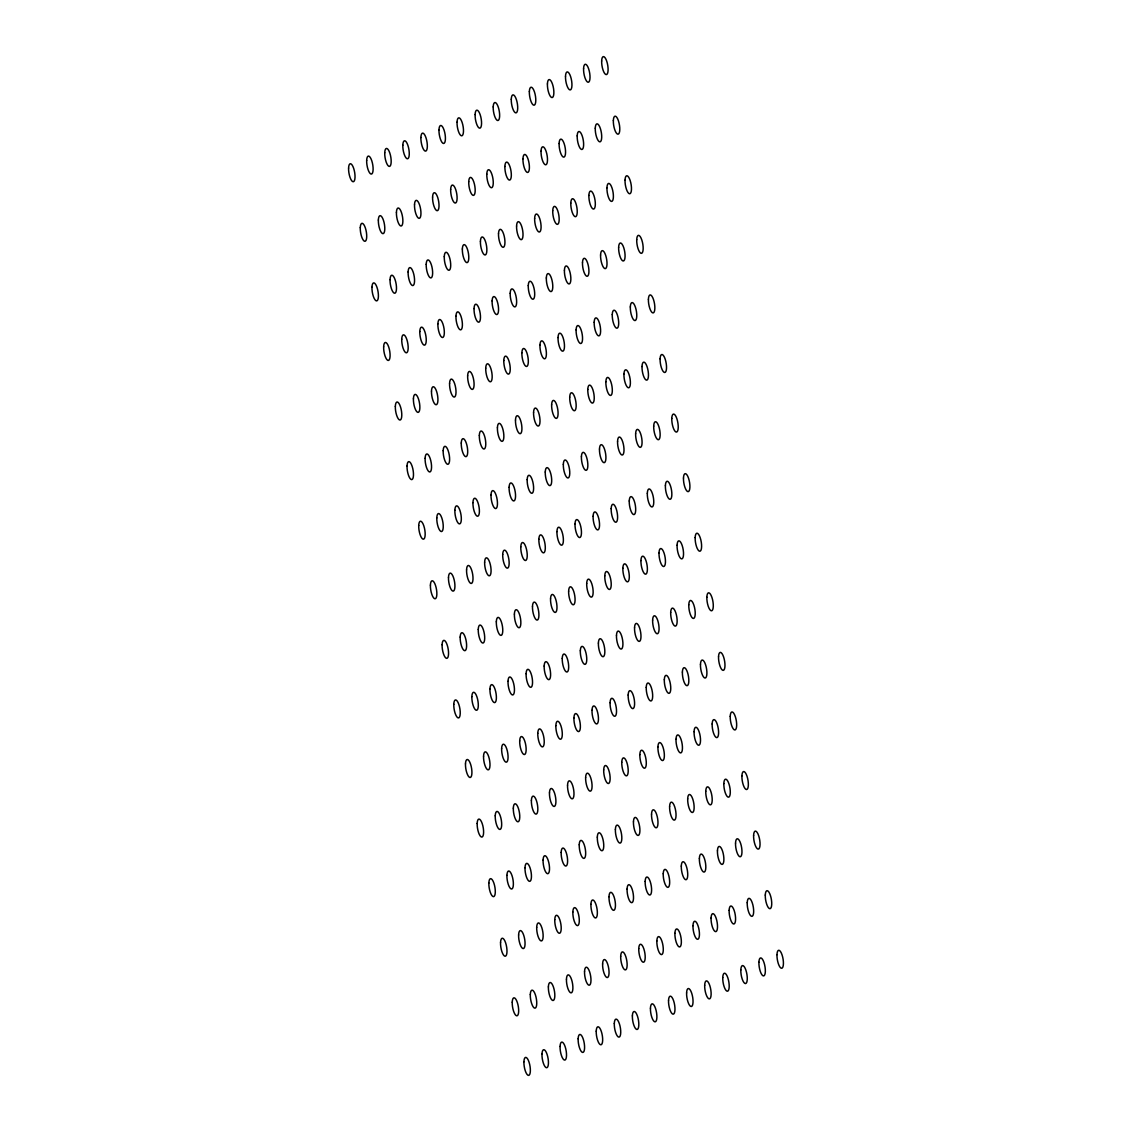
<?xml version="1.0" encoding="UTF-8"?>
<svg xmlns="http://www.w3.org/2000/svg" width="1132" height="1132" viewBox="0 0 1132 1132"><rect width="100%" height="100%" fill="white"/><g stroke="black" fill="none" stroke-linecap="round" stroke-linejoin="round"><path stroke-width="1.5" d="M601.658 60.987A9.127 2.872 80.2 0 0 606.214 74.613A9.127 2.872 80.2 0 0 606.738 61.227A9.127 2.872 80.2 0 0 601.658 60.987M613.346 120.558A9.127 2.872 80.2 0 0 617.902 134.199A9.127 2.872 80.2 0 0 618.426 120.799A9.127 2.872 80.2 0 0 613.346 120.558M625.034 180.144A9.127 2.872 80.2 0 0 629.59 193.77A9.127 2.872 80.2 0 0 630.114 180.37A9.127 2.872 80.2 0 0 625.034 180.144M636.722 239.715A9.127 2.872 80.2 0 0 641.278 253.356A9.127 2.872 80.2 0 0 641.802 239.956A9.127 2.872 80.2 0 0 636.722 239.715M648.41 299.301A9.127 2.872 80.2 0 0 652.966 312.927A9.127 2.872 80.2 0 0 653.489 299.527A9.127 2.872 80.2 0 0 648.41 299.301M660.097 358.872A9.127 2.872 80.2 0 0 664.654 372.499A9.127 2.872 80.2 0 0 665.177 359.113A9.127 2.872 80.2 0 0 660.097 358.872M671.785 418.458A9.127 2.872 80.2 0 0 676.342 432.084A9.127 2.872 80.2 0 0 676.865 418.684A9.127 2.872 80.2 0 0 671.785 418.458M683.473 478.029A9.127 2.872 80.2 0 0 688.03 491.656A9.127 2.872 80.2 0 0 688.553 478.27A9.127 2.872 80.2 0 0 683.473 478.029M695.161 537.601A9.127 2.872 80.2 0 0 699.732 551.242A9.127 2.872 80.2 0 0 700.241 537.841A9.127 2.872 80.2 0 0 695.161 537.601M706.849 597.187A9.127 2.872 80.2 0 0 711.42 610.813A9.127 2.872 80.2 0 0 711.929 597.413A9.127 2.872 80.2 0 0 706.849 597.187M718.537 656.758A9.127 2.872 80.2 0 0 723.107 670.385A9.127 2.872 80.2 0 0 723.617 656.999A9.127 2.872 80.2 0 0 718.537 656.758M730.225 716.344A9.127 2.872 80.2 0 0 734.795 729.97A9.127 2.872 80.2 0 0 735.305 716.57A9.127 2.872 80.2 0 0 730.225 716.344M741.913 775.915A9.127 2.872 80.2 0 0 746.483 789.542A9.127 2.872 80.2 0 0 746.993 776.156A9.127 2.872 80.2 0 0 741.913 775.915M753.601 835.487A9.127 2.872 80.2 0 0 758.171 849.127A9.127 2.872 80.2 0 0 758.681 835.727A9.127 2.872 80.2 0 0 753.601 835.487M765.289 895.072A9.127 2.872 80.2 0 0 769.859 908.699A9.127 2.872 80.2 0 0 770.368 895.299A9.127 2.872 80.2 0 0 765.289 895.072M776.977 954.644A9.127 2.872 80.2 0 0 781.547 968.284A9.127 2.872 80.2 0 0 782.056 954.884A9.127 2.872 80.2 0 0 776.977 954.644M583.574 68.642A9.127 2.872 80.2 0 0 588.145 82.268A9.127 2.872 80.2 0 0 588.654 68.868A9.127 2.872 80.2 0 0 583.574 68.642M595.262 128.213A9.127 2.872 80.2 0 0 599.833 141.854A9.127 2.872 80.2 0 0 600.342 128.454A9.127 2.872 80.2 0 0 595.262 128.213M606.95 187.799A9.127 2.872 80.2 0 0 611.521 201.425A9.127 2.872 80.2 0 0 612.03 188.025A9.127 2.872 80.2 0 0 606.95 187.799M618.638 247.37A9.127 2.872 80.2 0 0 623.208 260.997A9.127 2.872 80.2 0 0 623.718 247.611A9.127 2.872 80.2 0 0 618.638 247.37M630.326 306.942A9.127 2.872 80.2 0 0 634.896 320.582A9.127 2.872 80.2 0 0 635.406 307.182A9.127 2.872 80.2 0 0 630.326 306.942M642.014 366.527A9.127 2.872 80.2 0 0 646.584 380.154A9.127 2.872 80.2 0 0 647.094 366.754A9.127 2.872 80.2 0 0 642.014 366.527M653.702 426.099A9.127 2.872 80.2 0 0 658.272 439.74A9.127 2.872 80.2 0 0 658.782 426.34A9.127 2.872 80.2 0 0 653.702 426.099M665.39 485.685A9.127 2.872 80.2 0 0 669.96 499.311A9.127 2.872 80.2 0 0 670.484 485.911A9.127 2.872 80.2 0 0 665.39 485.685M677.077 545.256A9.127 2.872 80.2 0 0 681.648 558.883A9.127 2.872 80.2 0 0 682.172 545.497A9.127 2.872 80.2 0 0 677.077 545.256M688.78 604.828A9.127 2.872 80.2 0 0 693.336 618.468A9.127 2.872 80.2 0 0 693.859 605.068A9.127 2.872 80.2 0 0 688.78 604.828M700.467 664.413A9.127 2.872 80.2 0 0 705.024 678.04A9.127 2.872 80.2 0 0 705.547 664.654A9.127 2.872 80.2 0 0 700.467 664.413M712.155 723.985A9.127 2.872 80.2 0 0 716.712 737.625A9.127 2.872 80.2 0 0 717.235 724.225A9.127 2.872 80.2 0 0 712.155 723.985M723.843 783.57A9.127 2.872 80.2 0 0 728.4 797.197A9.127 2.872 80.2 0 0 728.923 783.797A9.127 2.872 80.2 0 0 723.843 783.57M735.531 843.142A9.127 2.872 80.2 0 0 740.087 856.768A9.127 2.872 80.2 0 0 740.611 843.382A9.127 2.872 80.2 0 0 735.531 843.142M747.219 902.728A9.127 2.872 80.2 0 0 751.775 916.354A9.127 2.872 80.2 0 0 752.299 902.954A9.127 2.872 80.2 0 0 747.219 902.728M758.907 962.299A9.127 2.872 80.2 0 0 763.463 975.926A9.127 2.872 80.2 0 0 763.987 962.54A9.127 2.872 80.2 0 0 758.907 962.299M565.505 76.297A9.127 2.872 80.2 0 0 570.061 89.923A9.127 2.872 80.2 0 0 570.585 76.523A9.127 2.872 80.2 0 0 565.505 76.297M577.193 135.868A9.127 2.872 80.2 0 0 581.749 149.495A9.127 2.872 80.2 0 0 582.273 136.109A9.127 2.872 80.2 0 0 577.193 135.868M588.881 195.44A9.127 2.872 80.2 0 0 593.437 209.08A9.127 2.872 80.2 0 0 593.96 195.68A9.127 2.872 80.2 0 0 588.881 195.44M600.568 255.025A9.127 2.872 80.2 0 0 605.125 268.652A9.127 2.872 80.2 0 0 605.648 255.252A9.127 2.872 80.2 0 0 600.568 255.025M612.256 314.597A9.127 2.872 80.2 0 0 616.813 328.223A9.127 2.872 80.2 0 0 617.336 314.838A9.127 2.872 80.2 0 0 612.256 314.597M623.944 374.183A9.127 2.872 80.2 0 0 628.501 387.809A9.127 2.872 80.2 0 0 629.024 374.409A9.127 2.872 80.2 0 0 623.944 374.183M635.632 433.754A9.127 2.872 80.2 0 0 640.203 447.381A9.127 2.872 80.2 0 0 640.712 433.995A9.127 2.872 80.2 0 0 635.632 433.754M647.32 493.326A9.127 2.872 80.2 0 0 651.89 506.966A9.127 2.872 80.2 0 0 652.4 493.566A9.127 2.872 80.2 0 0 647.32 493.326M659.008 552.911A9.127 2.872 80.2 0 0 663.578 566.538A9.127 2.872 80.2 0 0 664.088 553.138A9.127 2.872 80.2 0 0 659.008 552.911M670.696 612.483A9.127 2.872 80.2 0 0 675.266 626.123A9.127 2.872 80.2 0 0 675.776 612.723A9.127 2.872 80.2 0 0 670.696 612.483M682.384 672.068A9.127 2.872 80.2 0 0 686.954 685.695A9.127 2.872 80.2 0 0 687.464 672.295A9.127 2.872 80.2 0 0 682.384 672.068M694.072 731.64A9.127 2.872 80.2 0 0 698.642 745.266A9.127 2.872 80.2 0 0 699.152 731.88A9.127 2.872 80.2 0 0 694.072 731.64M705.76 791.211A9.127 2.872 80.2 0 0 710.33 804.852A9.127 2.872 80.2 0 0 710.839 791.452A9.127 2.872 80.2 0 0 705.76 791.211M717.447 850.797A9.127 2.872 80.2 0 0 722.018 864.423A9.127 2.872 80.2 0 0 722.527 851.038A9.127 2.872 80.2 0 0 717.447 850.797M729.135 910.369A9.127 2.872 80.2 0 0 733.706 924.009A9.127 2.872 80.2 0 0 734.215 910.609A9.127 2.872 80.2 0 0 729.135 910.369M740.823 969.954A9.127 2.872 80.2 0 0 745.394 983.581A9.127 2.872 80.2 0 0 745.903 970.181A9.127 2.872 80.2 0 0 740.823 969.954M547.421 83.938A9.127 2.872 80.2 0 0 551.992 97.578A9.127 2.872 80.2 0 0 552.501 84.178A9.127 2.872 80.2 0 0 547.421 83.938M559.109 143.523A9.127 2.872 80.2 0 0 563.679 157.15A9.127 2.872 80.2 0 0 564.189 143.75A9.127 2.872 80.2 0 0 559.109 143.523M570.797 203.095A9.127 2.872 80.2 0 0 575.367 216.721A9.127 2.872 80.2 0 0 575.877 203.335A9.127 2.872 80.2 0 0 570.797 203.095M582.485 262.681A9.127 2.872 80.2 0 0 587.055 276.307A9.127 2.872 80.2 0 0 587.565 262.907A9.127 2.872 80.2 0 0 582.485 262.681M594.173 322.252A9.127 2.872 80.2 0 0 598.743 335.879A9.127 2.872 80.2 0 0 599.253 322.493A9.127 2.872 80.2 0 0 594.173 322.252M605.861 381.824A9.127 2.872 80.2 0 0 610.431 395.464A9.127 2.872 80.2 0 0 610.955 382.064A9.127 2.872 80.2 0 0 605.861 381.824M617.563 441.409A9.127 2.872 80.2 0 0 622.119 455.036A9.127 2.872 80.2 0 0 622.642 441.636A9.127 2.872 80.2 0 0 617.563 441.409M629.25 500.981A9.127 2.872 80.2 0 0 633.807 514.607A9.127 2.872 80.2 0 0 634.33 501.221A9.127 2.872 80.2 0 0 629.25 500.981M640.938 560.566A9.127 2.872 80.2 0 0 645.495 574.193A9.127 2.872 80.2 0 0 646.018 560.793A9.127 2.872 80.2 0 0 640.938 560.566M652.626 620.138A9.127 2.872 80.2 0 0 657.183 633.764A9.127 2.872 80.2 0 0 657.706 620.378A9.127 2.872 80.2 0 0 652.626 620.138M664.314 679.709A9.127 2.872 80.2 0 0 668.87 693.35A9.127 2.872 80.2 0 0 669.394 679.95A9.127 2.872 80.2 0 0 664.314 679.709M676.002 739.295A9.127 2.872 80.2 0 0 680.558 752.922A9.127 2.872 80.2 0 0 681.082 739.521A9.127 2.872 80.2 0 0 676.002 739.295M687.69 798.867A9.127 2.872 80.2 0 0 692.246 812.507A9.127 2.872 80.2 0 0 692.77 799.107A9.127 2.872 80.2 0 0 687.69 798.867M699.378 858.452A9.127 2.872 80.2 0 0 703.934 872.079A9.127 2.872 80.2 0 0 704.458 858.679A9.127 2.872 80.2 0 0 699.378 858.452M711.066 918.024A9.127 2.872 80.2 0 0 715.622 931.65A9.127 2.872 80.2 0 0 716.146 918.264A9.127 2.872 80.2 0 0 711.066 918.024M722.754 977.595A9.127 2.872 80.2 0 0 727.324 991.236A9.127 2.872 80.2 0 0 727.834 977.836A9.127 2.872 80.2 0 0 722.754 977.595M529.352 91.593A9.127 2.872 80.2 0 0 533.908 105.219A9.127 2.872 80.2 0 0 534.431 91.834A9.127 2.872 80.2 0 0 529.352 91.593M541.039 151.164A9.127 2.872 80.2 0 0 545.596 164.805A9.127 2.872 80.2 0 0 546.119 151.405A9.127 2.872 80.2 0 0 541.039 151.164M552.727 210.75A9.127 2.872 80.2 0 0 557.284 224.377A9.127 2.872 80.2 0 0 557.807 210.976A9.127 2.872 80.2 0 0 552.727 210.75M564.415 270.322A9.127 2.872 80.2 0 0 568.971 283.962A9.127 2.872 80.2 0 0 569.495 270.562A9.127 2.872 80.2 0 0 564.415 270.322M576.103 329.907A9.127 2.872 80.2 0 0 580.674 343.534A9.127 2.872 80.2 0 0 581.183 330.134A9.127 2.872 80.2 0 0 576.103 329.907M587.791 389.479A9.127 2.872 80.2 0 0 592.361 403.105A9.127 2.872 80.2 0 0 592.871 389.719A9.127 2.872 80.2 0 0 587.791 389.479M599.479 449.05A9.127 2.872 80.2 0 0 604.049 462.691A9.127 2.872 80.2 0 0 604.559 449.291A9.127 2.872 80.2 0 0 599.479 449.05M611.167 508.636A9.127 2.872 80.2 0 0 615.737 522.262A9.127 2.872 80.2 0 0 616.247 508.876A9.127 2.872 80.2 0 0 611.167 508.636M622.855 568.207A9.127 2.872 80.2 0 0 627.425 581.848A9.127 2.872 80.2 0 0 627.935 568.448A9.127 2.872 80.2 0 0 622.855 568.207M634.543 627.793A9.127 2.872 80.2 0 0 639.113 641.42A9.127 2.872 80.2 0 0 639.622 628.019A9.127 2.872 80.2 0 0 634.543 627.793M646.231 687.365A9.127 2.872 80.2 0 0 650.801 700.991A9.127 2.872 80.2 0 0 651.31 687.605A9.127 2.872 80.2 0 0 646.231 687.365M657.918 746.95A9.127 2.872 80.2 0 0 662.489 760.577A9.127 2.872 80.2 0 0 662.998 747.177A9.127 2.872 80.2 0 0 657.918 746.95M669.606 806.522A9.127 2.872 80.2 0 0 674.177 820.148A9.127 2.872 80.2 0 0 674.686 806.762A9.127 2.872 80.2 0 0 669.606 806.522M681.294 866.093A9.127 2.872 80.2 0 0 685.865 879.734A9.127 2.872 80.2 0 0 686.374 866.334A9.127 2.872 80.2 0 0 681.294 866.093M692.982 925.679A9.127 2.872 80.2 0 0 697.553 939.305A9.127 2.872 80.2 0 0 698.076 925.905A9.127 2.872 80.2 0 0 692.982 925.679M704.684 985.25A9.127 2.872 80.2 0 0 709.24 998.891A9.127 2.872 80.2 0 0 709.764 985.491A9.127 2.872 80.2 0 0 704.684 985.25M511.268 99.248A9.127 2.872 80.2 0 0 515.838 112.875A9.127 2.872 80.2 0 0 516.348 99.474A9.127 2.872 80.2 0 0 511.268 99.248M522.956 158.82A9.127 2.872 80.2 0 0 527.526 172.46A9.127 2.872 80.2 0 0 528.036 159.06A9.127 2.872 80.2 0 0 522.956 158.82M534.644 218.405A9.127 2.872 80.2 0 0 539.214 232.032A9.127 2.872 80.2 0 0 539.723 218.632A9.127 2.872 80.2 0 0 534.644 218.405M546.332 277.977A9.127 2.872 80.2 0 0 550.902 291.603A9.127 2.872 80.2 0 0 551.425 278.217A9.127 2.872 80.2 0 0 546.332 277.977M558.034 337.548A9.127 2.872 80.2 0 0 562.59 351.189A9.127 2.872 80.2 0 0 563.113 337.789A9.127 2.872 80.2 0 0 558.034 337.548M569.721 397.134A9.127 2.872 80.2 0 0 574.278 410.76A9.127 2.872 80.2 0 0 574.801 397.36A9.127 2.872 80.2 0 0 569.721 397.134M581.409 456.705A9.127 2.872 80.2 0 0 585.966 470.346A9.127 2.872 80.2 0 0 586.489 456.946A9.127 2.872 80.2 0 0 581.409 456.705M593.097 516.291A9.127 2.872 80.2 0 0 597.654 529.918A9.127 2.872 80.2 0 0 598.177 516.517A9.127 2.872 80.2 0 0 593.097 516.291M604.785 575.863A9.127 2.872 80.2 0 0 609.341 589.489A9.127 2.872 80.2 0 0 609.865 576.103A9.127 2.872 80.2 0 0 604.785 575.863M616.473 635.434A9.127 2.872 80.2 0 0 621.029 649.075A9.127 2.872 80.2 0 0 621.553 635.675A9.127 2.872 80.2 0 0 616.473 635.434M628.161 695.02A9.127 2.872 80.2 0 0 632.717 708.646A9.127 2.872 80.2 0 0 633.241 695.26A9.127 2.872 80.2 0 0 628.161 695.02M639.849 754.591A9.127 2.872 80.2 0 0 644.405 768.232A9.127 2.872 80.2 0 0 644.929 754.832A9.127 2.872 80.2 0 0 639.849 754.591M651.537 814.177A9.127 2.872 80.2 0 0 656.093 827.803A9.127 2.872 80.2 0 0 656.617 814.403A9.127 2.872 80.2 0 0 651.537 814.177M663.225 873.748A9.127 2.872 80.2 0 0 667.795 887.375A9.127 2.872 80.2 0 0 668.305 873.989A9.127 2.872 80.2 0 0 663.225 873.748M674.913 933.334A9.127 2.872 80.2 0 0 679.483 946.96A9.127 2.872 80.2 0 0 679.992 933.56A9.127 2.872 80.2 0 0 674.913 933.334M686.6 992.906A9.127 2.872 80.2 0 0 691.171 1006.532A9.127 2.872 80.2 0 0 691.68 993.146A9.127 2.872 80.2 0 0 686.6 992.906M493.198 106.903A9.127 2.872 80.2 0 0 497.755 120.53A9.127 2.872 80.2 0 0 498.278 107.13A9.127 2.872 80.2 0 0 493.198 106.903M504.886 166.475A9.127 2.872 80.2 0 0 509.442 180.101A9.127 2.872 80.2 0 0 509.966 166.715A9.127 2.872 80.2 0 0 504.886 166.475M516.574 226.046A9.127 2.872 80.2 0 0 521.144 239.687A9.127 2.872 80.2 0 0 521.654 226.287A9.127 2.872 80.2 0 0 516.574 226.046M528.262 285.632A9.127 2.872 80.2 0 0 532.832 299.258A9.127 2.872 80.2 0 0 533.342 285.858A9.127 2.872 80.2 0 0 528.262 285.632M539.95 345.203A9.127 2.872 80.2 0 0 544.52 358.83A9.127 2.872 80.2 0 0 545.03 345.444A9.127 2.872 80.2 0 0 539.95 345.203M551.638 404.789A9.127 2.872 80.2 0 0 556.208 418.416A9.127 2.872 80.2 0 0 556.718 405.015A9.127 2.872 80.2 0 0 551.638 404.789M563.326 464.361A9.127 2.872 80.2 0 0 567.896 477.987A9.127 2.872 80.2 0 0 568.405 464.601A9.127 2.872 80.2 0 0 563.326 464.361M575.014 523.932A9.127 2.872 80.2 0 0 579.584 537.573A9.127 2.872 80.2 0 0 580.093 524.173A9.127 2.872 80.2 0 0 575.014 523.932M586.701 583.518A9.127 2.872 80.2 0 0 591.272 597.144A9.127 2.872 80.2 0 0 591.781 583.744A9.127 2.872 80.2 0 0 586.701 583.518M598.389 643.089A9.127 2.872 80.2 0 0 602.96 656.73A9.127 2.872 80.2 0 0 603.469 643.33A9.127 2.872 80.2 0 0 598.389 643.089M610.077 702.675A9.127 2.872 80.2 0 0 614.648 716.301A9.127 2.872 80.2 0 0 615.157 702.901A9.127 2.872 80.2 0 0 610.077 702.675M621.765 762.246A9.127 2.872 80.2 0 0 626.336 775.873A9.127 2.872 80.2 0 0 626.845 762.487A9.127 2.872 80.2 0 0 621.765 762.246M633.453 821.818A9.127 2.872 80.2 0 0 638.024 835.458A9.127 2.872 80.2 0 0 638.547 822.058A9.127 2.872 80.2 0 0 633.453 821.818M645.155 881.404A9.127 2.872 80.2 0 0 649.711 895.03A9.127 2.872 80.2 0 0 650.235 881.63A9.127 2.872 80.2 0 0 645.155 881.404M656.843 940.975A9.127 2.872 80.2 0 0 661.399 954.616A9.127 2.872 80.2 0 0 661.923 941.216A9.127 2.872 80.2 0 0 656.843 940.975M668.531 1000.561A9.127 2.872 80.2 0 0 673.087 1014.187A9.127 2.872 80.2 0 0 673.611 1000.787A9.127 2.872 80.2 0 0 668.531 1000.561M475.115 114.544A9.127 2.872 80.2 0 0 479.685 128.185A9.127 2.872 80.2 0 0 480.194 114.785A9.127 2.872 80.2 0 0 475.115 114.544M486.802 174.13A9.127 2.872 80.2 0 0 491.373 187.756A9.127 2.872 80.2 0 0 491.896 174.356A9.127 2.872 80.2 0 0 486.802 174.13M498.505 233.701A9.127 2.872 80.2 0 0 503.061 247.328A9.127 2.872 80.2 0 0 503.584 233.942A9.127 2.872 80.2 0 0 498.505 233.701M510.192 293.273A9.127 2.872 80.2 0 0 514.749 306.913A9.127 2.872 80.2 0 0 515.272 293.513A9.127 2.872 80.2 0 0 510.192 293.273M521.88 352.859A9.127 2.872 80.2 0 0 526.437 366.485A9.127 2.872 80.2 0 0 526.96 353.099A9.127 2.872 80.2 0 0 521.88 352.859M533.568 412.43A9.127 2.872 80.2 0 0 538.125 426.071A9.127 2.872 80.2 0 0 538.648 412.671A9.127 2.872 80.2 0 0 533.568 412.43M545.256 472.016A9.127 2.872 80.2 0 0 549.812 485.642A9.127 2.872 80.2 0 0 550.336 472.242A9.127 2.872 80.2 0 0 545.256 472.016M556.944 531.587A9.127 2.872 80.2 0 0 561.5 545.214A9.127 2.872 80.2 0 0 562.024 531.828A9.127 2.872 80.2 0 0 556.944 531.587M568.632 591.173A9.127 2.872 80.2 0 0 573.188 604.799A9.127 2.872 80.2 0 0 573.712 591.399A9.127 2.872 80.2 0 0 568.632 591.173M580.32 650.744A9.127 2.872 80.2 0 0 584.876 664.371A9.127 2.872 80.2 0 0 585.4 650.985A9.127 2.872 80.2 0 0 580.32 650.744M592.008 710.316A9.127 2.872 80.2 0 0 596.578 723.956A9.127 2.872 80.2 0 0 597.088 710.556A9.127 2.872 80.2 0 0 592.008 710.316M603.696 769.902A9.127 2.872 80.2 0 0 608.266 783.528A9.127 2.872 80.2 0 0 608.775 770.128A9.127 2.872 80.2 0 0 603.696 769.902M615.384 829.473A9.127 2.872 80.2 0 0 619.954 843.114A9.127 2.872 80.2 0 0 620.463 829.714A9.127 2.872 80.2 0 0 615.384 829.473M627.071 889.059A9.127 2.872 80.2 0 0 631.642 902.685A9.127 2.872 80.2 0 0 632.151 889.285A9.127 2.872 80.2 0 0 627.071 889.059M638.759 948.63A9.127 2.872 80.2 0 0 643.33 962.257A9.127 2.872 80.2 0 0 643.839 948.871A9.127 2.872 80.2 0 0 638.759 948.63M650.447 1008.202A9.127 2.872 80.2 0 0 655.018 1021.842A9.127 2.872 80.2 0 0 655.527 1008.442A9.127 2.872 80.2 0 0 650.447 1008.202M457.045 122.199A9.127 2.872 80.2 0 0 461.615 135.826A9.127 2.872 80.2 0 0 462.125 122.44A9.127 2.872 80.2 0 0 457.045 122.199M468.733 181.771A9.127 2.872 80.2 0 0 473.303 195.411A9.127 2.872 80.2 0 0 473.813 182.011A9.127 2.872 80.2 0 0 468.733 181.771M480.421 241.357A9.127 2.872 80.2 0 0 484.991 254.983A9.127 2.872 80.2 0 0 485.501 241.583A9.127 2.872 80.2 0 0 480.421 241.357M492.109 300.928A9.127 2.872 80.2 0 0 496.679 314.569A9.127 2.872 80.2 0 0 497.189 301.169A9.127 2.872 80.2 0 0 492.109 300.928M503.797 360.514A9.127 2.872 80.2 0 0 508.367 374.14A9.127 2.872 80.2 0 0 508.876 360.74A9.127 2.872 80.2 0 0 503.797 360.514M515.485 420.085A9.127 2.872 80.2 0 0 520.055 433.712A9.127 2.872 80.2 0 0 520.564 420.326A9.127 2.872 80.2 0 0 515.485 420.085M527.172 479.657A9.127 2.872 80.2 0 0 531.743 493.297A9.127 2.872 80.2 0 0 532.252 479.897A9.127 2.872 80.2 0 0 527.172 479.657M538.86 539.242A9.127 2.872 80.2 0 0 543.431 552.869A9.127 2.872 80.2 0 0 543.94 539.483A9.127 2.872 80.2 0 0 538.86 539.242M550.548 598.814A9.127 2.872 80.2 0 0 555.119 612.454A9.127 2.872 80.2 0 0 555.628 599.054A9.127 2.872 80.2 0 0 550.548 598.814M562.236 658.399A9.127 2.872 80.2 0 0 566.807 672.026A9.127 2.872 80.2 0 0 567.316 658.626A9.127 2.872 80.2 0 0 562.236 658.399M573.924 717.971A9.127 2.872 80.2 0 0 578.494 731.597A9.127 2.872 80.2 0 0 579.018 718.212A9.127 2.872 80.2 0 0 573.924 717.971M585.626 777.557A9.127 2.872 80.2 0 0 590.182 791.183A9.127 2.872 80.2 0 0 590.706 777.783A9.127 2.872 80.2 0 0 585.626 777.557M597.314 837.128A9.127 2.872 80.2 0 0 601.87 850.755A9.127 2.872 80.2 0 0 602.394 837.369A9.127 2.872 80.2 0 0 597.314 837.128M609.002 896.7A9.127 2.872 80.2 0 0 613.558 910.34A9.127 2.872 80.2 0 0 614.082 896.94A9.127 2.872 80.2 0 0 609.002 896.7M620.69 956.285A9.127 2.872 80.2 0 0 625.246 969.912A9.127 2.872 80.2 0 0 625.77 956.512A9.127 2.872 80.2 0 0 620.69 956.285M632.378 1015.857A9.127 2.872 80.2 0 0 636.934 1029.497A9.127 2.872 80.2 0 0 637.457 1016.097A9.127 2.872 80.2 0 0 632.378 1015.857M438.975 129.855A9.127 2.872 80.2 0 0 443.532 143.481A9.127 2.872 80.2 0 0 444.055 130.081A9.127 2.872 80.2 0 0 438.975 129.855M450.663 189.426A9.127 2.872 80.2 0 0 455.22 203.053A9.127 2.872 80.2 0 0 455.743 189.667A9.127 2.872 80.2 0 0 450.663 189.426M462.351 249.012A9.127 2.872 80.2 0 0 466.908 262.638A9.127 2.872 80.2 0 0 467.431 249.238A9.127 2.872 80.2 0 0 462.351 249.012M474.039 308.583A9.127 2.872 80.2 0 0 478.595 322.21A9.127 2.872 80.2 0 0 479.119 308.824A9.127 2.872 80.2 0 0 474.039 308.583M485.727 368.155A9.127 2.872 80.2 0 0 490.283 381.795A9.127 2.872 80.2 0 0 490.807 368.395A9.127 2.872 80.2 0 0 485.727 368.155M497.415 427.74A9.127 2.872 80.2 0 0 501.971 441.367A9.127 2.872 80.2 0 0 502.495 427.967A9.127 2.872 80.2 0 0 497.415 427.74M509.103 487.312A9.127 2.872 80.2 0 0 513.659 500.952A9.127 2.872 80.2 0 0 514.183 487.552A9.127 2.872 80.2 0 0 509.103 487.312M520.791 546.898A9.127 2.872 80.2 0 0 525.347 560.524A9.127 2.872 80.2 0 0 525.871 547.124A9.127 2.872 80.2 0 0 520.791 546.898M532.479 606.469A9.127 2.872 80.2 0 0 537.049 620.095A9.127 2.872 80.2 0 0 537.558 606.71A9.127 2.872 80.2 0 0 532.479 606.469M544.167 666.04A9.127 2.872 80.2 0 0 548.737 679.681A9.127 2.872 80.2 0 0 549.246 666.281A9.127 2.872 80.2 0 0 544.167 666.04M555.854 725.626A9.127 2.872 80.2 0 0 560.425 739.253A9.127 2.872 80.2 0 0 560.934 725.853A9.127 2.872 80.2 0 0 555.854 725.626M567.542 785.198A9.127 2.872 80.2 0 0 572.113 798.838A9.127 2.872 80.2 0 0 572.622 785.438A9.127 2.872 80.2 0 0 567.542 785.198M579.23 844.783A9.127 2.872 80.2 0 0 583.801 858.41A9.127 2.872 80.2 0 0 584.31 845.01A9.127 2.872 80.2 0 0 579.23 844.783M590.918 904.355A9.127 2.872 80.2 0 0 595.489 917.981A9.127 2.872 80.2 0 0 595.998 904.595A9.127 2.872 80.2 0 0 590.918 904.355M602.606 963.94A9.127 2.872 80.2 0 0 607.177 977.567A9.127 2.872 80.2 0 0 607.686 964.167A9.127 2.872 80.2 0 0 602.606 963.94M614.294 1023.512A9.127 2.872 80.2 0 0 618.864 1037.138A9.127 2.872 80.2 0 0 619.374 1023.753A9.127 2.872 80.2 0 0 614.294 1023.512M420.892 137.51A9.127 2.872 80.2 0 0 425.462 151.136A9.127 2.872 80.2 0 0 425.972 137.736A9.127 2.872 80.2 0 0 420.892 137.51M432.58 197.081A9.127 2.872 80.2 0 0 437.15 210.708A9.127 2.872 80.2 0 0 437.66 197.322A9.127 2.872 80.2 0 0 432.58 197.081M444.268 256.653A9.127 2.872 80.2 0 0 448.838 270.293A9.127 2.872 80.2 0 0 449.347 256.893A9.127 2.872 80.2 0 0 444.268 256.653M455.955 316.238A9.127 2.872 80.2 0 0 460.526 329.865A9.127 2.872 80.2 0 0 461.035 316.465A9.127 2.872 80.2 0 0 455.955 316.238M467.643 375.81A9.127 2.872 80.2 0 0 472.214 389.436A9.127 2.872 80.2 0 0 472.723 376.05A9.127 2.872 80.2 0 0 467.643 375.81M479.331 435.395A9.127 2.872 80.2 0 0 483.902 449.022A9.127 2.872 80.2 0 0 484.411 435.622A9.127 2.872 80.2 0 0 479.331 435.395M491.019 494.967A9.127 2.872 80.2 0 0 495.59 508.593A9.127 2.872 80.2 0 0 496.099 495.208A9.127 2.872 80.2 0 0 491.019 494.967M502.707 554.538A9.127 2.872 80.2 0 0 507.278 568.179A9.127 2.872 80.2 0 0 507.787 554.779A9.127 2.872 80.2 0 0 502.707 554.538M514.395 614.124A9.127 2.872 80.2 0 0 518.965 627.751A9.127 2.872 80.2 0 0 519.489 614.351A9.127 2.872 80.2 0 0 514.395 614.124M526.097 673.696A9.127 2.872 80.2 0 0 530.653 687.336A9.127 2.872 80.2 0 0 531.177 673.936A9.127 2.872 80.2 0 0 526.097 673.696M537.785 733.281A9.127 2.872 80.2 0 0 542.341 746.908A9.127 2.872 80.2 0 0 542.865 733.508A9.127 2.872 80.2 0 0 537.785 733.281M549.473 792.853A9.127 2.872 80.2 0 0 554.029 806.479A9.127 2.872 80.2 0 0 554.553 793.093A9.127 2.872 80.2 0 0 549.473 792.853M561.161 852.424A9.127 2.872 80.2 0 0 565.717 866.065A9.127 2.872 80.2 0 0 566.241 852.665A9.127 2.872 80.2 0 0 561.161 852.424M572.849 912.01A9.127 2.872 80.2 0 0 577.405 925.636A9.127 2.872 80.2 0 0 577.928 912.236A9.127 2.872 80.2 0 0 572.849 912.01M584.537 971.581A9.127 2.872 80.2 0 0 589.093 985.222A9.127 2.872 80.2 0 0 589.616 971.822A9.127 2.872 80.2 0 0 584.537 971.581M596.224 1031.167A9.127 2.872 80.2 0 0 600.781 1044.794A9.127 2.872 80.2 0 0 601.304 1031.393A9.127 2.872 80.2 0 0 596.224 1031.167M402.822 145.151A9.127 2.872 80.2 0 0 407.378 158.791A9.127 2.872 80.2 0 0 407.902 145.391A9.127 2.872 80.2 0 0 402.822 145.151M414.51 204.736A9.127 2.872 80.2 0 0 419.066 218.363A9.127 2.872 80.2 0 0 419.59 204.963A9.127 2.872 80.2 0 0 414.51 204.736M426.198 264.308A9.127 2.872 80.2 0 0 430.754 277.934A9.127 2.872 80.2 0 0 431.278 264.548A9.127 2.872 80.2 0 0 426.198 264.308M437.886 323.879A9.127 2.872 80.2 0 0 442.442 337.52A9.127 2.872 80.2 0 0 442.966 324.12A9.127 2.872 80.2 0 0 437.886 323.879M449.574 383.465A9.127 2.872 80.2 0 0 454.13 397.091A9.127 2.872 80.2 0 0 454.654 383.706A9.127 2.872 80.2 0 0 449.574 383.465M461.262 443.037A9.127 2.872 80.2 0 0 465.818 456.677A9.127 2.872 80.2 0 0 466.342 443.277A9.127 2.872 80.2 0 0 461.262 443.037M472.95 502.622A9.127 2.872 80.2 0 0 477.52 516.249A9.127 2.872 80.2 0 0 478.029 502.849A9.127 2.872 80.2 0 0 472.95 502.622M484.637 562.194A9.127 2.872 80.2 0 0 489.208 575.82A9.127 2.872 80.2 0 0 489.717 562.434A9.127 2.872 80.2 0 0 484.637 562.194M496.325 621.779A9.127 2.872 80.2 0 0 500.896 635.406A9.127 2.872 80.2 0 0 501.405 622.006A9.127 2.872 80.2 0 0 496.325 621.779M508.013 681.351A9.127 2.872 80.2 0 0 512.584 694.977A9.127 2.872 80.2 0 0 513.093 681.591A9.127 2.872 80.2 0 0 508.013 681.351M519.701 740.922A9.127 2.872 80.2 0 0 524.272 754.563A9.127 2.872 80.2 0 0 524.781 741.163A9.127 2.872 80.2 0 0 519.701 740.922M531.389 800.508A9.127 2.872 80.2 0 0 535.96 814.134A9.127 2.872 80.2 0 0 536.469 800.734A9.127 2.872 80.2 0 0 531.389 800.508M543.077 860.079A9.127 2.872 80.2 0 0 547.647 873.72A9.127 2.872 80.2 0 0 548.157 860.32A9.127 2.872 80.2 0 0 543.077 860.079M554.765 919.665A9.127 2.872 80.2 0 0 559.335 933.292A9.127 2.872 80.2 0 0 559.845 919.892A9.127 2.872 80.2 0 0 554.765 919.665M566.453 979.237A9.127 2.872 80.2 0 0 571.023 992.863A9.127 2.872 80.2 0 0 571.533 979.477A9.127 2.872 80.2 0 0 566.453 979.237M578.141 1038.808A9.127 2.872 80.2 0 0 582.711 1052.449A9.127 2.872 80.2 0 0 583.221 1039.049A9.127 2.872 80.2 0 0 578.141 1038.808M384.738 152.806A9.127 2.872 80.2 0 0 389.309 166.432A9.127 2.872 80.2 0 0 389.818 153.046A9.127 2.872 80.2 0 0 384.738 152.806M396.426 212.377A9.127 2.872 80.2 0 0 400.997 226.018A9.127 2.872 80.2 0 0 401.506 212.618A9.127 2.872 80.2 0 0 396.426 212.377M408.114 271.963A9.127 2.872 80.2 0 0 412.685 285.589A9.127 2.872 80.2 0 0 413.194 272.189A9.127 2.872 80.2 0 0 408.114 271.963M419.802 331.535A9.127 2.872 80.2 0 0 424.373 345.175A9.127 2.872 80.2 0 0 424.882 331.775A9.127 2.872 80.2 0 0 419.802 331.535M431.49 391.12A9.127 2.872 80.2 0 0 436.061 404.747A9.127 2.872 80.2 0 0 436.57 391.347A9.127 2.872 80.2 0 0 431.49 391.12M443.178 450.692A9.127 2.872 80.2 0 0 447.748 464.318A9.127 2.872 80.2 0 0 448.258 450.932A9.127 2.872 80.2 0 0 443.178 450.692M454.866 510.263A9.127 2.872 80.2 0 0 459.436 523.904A9.127 2.872 80.2 0 0 459.96 510.504A9.127 2.872 80.2 0 0 454.866 510.263M466.568 569.849A9.127 2.872 80.2 0 0 471.124 583.475A9.127 2.872 80.2 0 0 471.648 570.089A9.127 2.872 80.2 0 0 466.568 569.849M478.256 629.42A9.127 2.872 80.2 0 0 482.812 643.061A9.127 2.872 80.2 0 0 483.336 629.661A9.127 2.872 80.2 0 0 478.256 629.42M489.944 689.006A9.127 2.872 80.2 0 0 494.5 702.632A9.127 2.872 80.2 0 0 495.024 689.232A9.127 2.872 80.2 0 0 489.944 689.006M501.632 748.577A9.127 2.872 80.2 0 0 506.188 762.204A9.127 2.872 80.2 0 0 506.712 748.818A9.127 2.872 80.2 0 0 501.632 748.577M513.32 808.163A9.127 2.872 80.2 0 0 517.876 821.79A9.127 2.872 80.2 0 0 518.399 808.389A9.127 2.872 80.2 0 0 513.32 808.163M525.007 867.735A9.127 2.872 80.2 0 0 529.564 881.361A9.127 2.872 80.2 0 0 530.087 867.975A9.127 2.872 80.2 0 0 525.007 867.735M536.695 927.306A9.127 2.872 80.2 0 0 541.252 940.947A9.127 2.872 80.2 0 0 541.775 927.547A9.127 2.872 80.2 0 0 536.695 927.306M548.383 986.892A9.127 2.872 80.2 0 0 552.94 1000.518A9.127 2.872 80.2 0 0 553.463 987.118A9.127 2.872 80.2 0 0 548.383 986.892M560.071 1046.463A9.127 2.872 80.2 0 0 564.642 1060.104A9.127 2.872 80.2 0 0 565.151 1046.704A9.127 2.872 80.2 0 0 560.071 1046.463M366.669 160.461A9.127 2.872 80.2 0 0 371.225 174.087A9.127 2.872 80.2 0 0 371.749 160.687A9.127 2.872 80.2 0 0 366.669 160.461M378.357 220.032A9.127 2.872 80.2 0 0 382.913 233.659A9.127 2.872 80.2 0 0 383.437 220.273A9.127 2.872 80.2 0 0 378.357 220.032M390.045 279.618A9.127 2.872 80.2 0 0 394.601 293.245A9.127 2.872 80.2 0 0 395.125 279.845A9.127 2.872 80.2 0 0 390.045 279.618M401.733 339.19A9.127 2.872 80.2 0 0 406.289 352.816A9.127 2.872 80.2 0 0 406.812 339.43A9.127 2.872 80.2 0 0 401.733 339.19M413.421 398.761A9.127 2.872 80.2 0 0 417.991 412.402A9.127 2.872 80.2 0 0 418.5 399.002A9.127 2.872 80.2 0 0 413.421 398.761M425.108 458.347A9.127 2.872 80.2 0 0 429.679 471.973A9.127 2.872 80.2 0 0 430.188 458.573A9.127 2.872 80.2 0 0 425.108 458.347M436.796 517.918A9.127 2.872 80.2 0 0 441.367 531.559A9.127 2.872 80.2 0 0 441.876 518.159A9.127 2.872 80.2 0 0 436.796 517.918M448.484 577.504A9.127 2.872 80.2 0 0 453.055 591.13A9.127 2.872 80.2 0 0 453.564 577.73A9.127 2.872 80.2 0 0 448.484 577.504M460.172 637.075A9.127 2.872 80.2 0 0 464.743 650.702A9.127 2.872 80.2 0 0 465.252 637.316A9.127 2.872 80.2 0 0 460.172 637.075M471.86 696.647A9.127 2.872 80.2 0 0 476.43 710.288A9.127 2.872 80.2 0 0 476.94 696.888A9.127 2.872 80.2 0 0 471.86 696.647M483.548 756.233A9.127 2.872 80.2 0 0 488.118 769.859A9.127 2.872 80.2 0 0 488.628 756.459A9.127 2.872 80.2 0 0 483.548 756.233M495.236 815.804A9.127 2.872 80.2 0 0 499.806 829.445A9.127 2.872 80.2 0 0 500.316 816.045A9.127 2.872 80.2 0 0 495.236 815.804M506.924 875.39A9.127 2.872 80.2 0 0 511.494 889.016A9.127 2.872 80.2 0 0 512.004 875.616A9.127 2.872 80.2 0 0 506.924 875.39M518.612 934.961A9.127 2.872 80.2 0 0 523.182 948.588A9.127 2.872 80.2 0 0 523.692 935.202A9.127 2.872 80.2 0 0 518.612 934.961M530.3 994.547A9.127 2.872 80.2 0 0 534.87 1008.173A9.127 2.872 80.2 0 0 535.379 994.773A9.127 2.872 80.2 0 0 530.3 994.547M541.987 1054.118A9.127 2.872 80.2 0 0 546.558 1067.745A9.127 2.872 80.2 0 0 547.081 1054.359A9.127 2.872 80.2 0 0 541.987 1054.118M348.585 168.102A9.127 2.872 80.2 0 0 353.156 181.743A9.127 2.872 80.2 0 0 353.665 168.343A9.127 2.872 80.2 0 0 348.585 168.102M360.273 227.688A9.127 2.872 80.2 0 0 364.844 241.314A9.127 2.872 80.2 0 0 365.353 227.928A9.127 2.872 80.2 0 0 360.273 227.688M371.961 287.259A9.127 2.872 80.2 0 0 376.532 300.9A9.127 2.872 80.2 0 0 377.041 287.5A9.127 2.872 80.2 0 0 371.961 287.259M383.649 346.845A9.127 2.872 80.2 0 0 388.219 360.471A9.127 2.872 80.2 0 0 388.729 347.071A9.127 2.872 80.2 0 0 383.649 346.845M395.337 406.416A9.127 2.872 80.2 0 0 399.907 420.043A9.127 2.872 80.2 0 0 400.431 406.657A9.127 2.872 80.2 0 0 395.337 406.416M407.039 466.002A9.127 2.872 80.2 0 0 411.595 479.628A9.127 2.872 80.2 0 0 412.119 466.228A9.127 2.872 80.2 0 0 407.039 466.002M418.727 525.573A9.127 2.872 80.2 0 0 423.283 539.2A9.127 2.872 80.2 0 0 423.807 525.814A9.127 2.872 80.2 0 0 418.727 525.573M430.415 585.145A9.127 2.872 80.2 0 0 434.971 598.786A9.127 2.872 80.2 0 0 435.495 585.385A9.127 2.872 80.2 0 0 430.415 585.145M442.103 644.731A9.127 2.872 80.2 0 0 446.659 658.357A9.127 2.872 80.2 0 0 447.182 644.957A9.127 2.872 80.2 0 0 442.103 644.731M453.791 704.302A9.127 2.872 80.2 0 0 458.347 717.943A9.127 2.872 80.2 0 0 458.87 704.543A9.127 2.872 80.2 0 0 453.791 704.302M465.478 763.888A9.127 2.872 80.2 0 0 470.035 777.514A9.127 2.872 80.2 0 0 470.558 764.114A9.127 2.872 80.2 0 0 465.478 763.888M477.166 823.459A9.127 2.872 80.2 0 0 481.723 837.086A9.127 2.872 80.2 0 0 482.246 823.7A9.127 2.872 80.2 0 0 477.166 823.459M488.854 883.031A9.127 2.872 80.2 0 0 493.411 896.671A9.127 2.872 80.2 0 0 493.934 883.271A9.127 2.872 80.2 0 0 488.854 883.031M500.542 942.616A9.127 2.872 80.2 0 0 505.113 956.243A9.127 2.872 80.2 0 0 505.622 942.843A9.127 2.872 80.2 0 0 500.542 942.616M512.23 1002.188A9.127 2.872 80.2 0 0 516.8 1015.828A9.127 2.872 80.2 0 0 517.31 1002.428A9.127 2.872 80.2 0 0 512.23 1002.188M523.918 1061.774A9.127 2.872 80.2 0 0 528.488 1075.4A9.127 2.872 80.2 0 0 528.998 1062A9.127 2.872 80.2 0 0 523.918 1061.774"/></g></svg>
